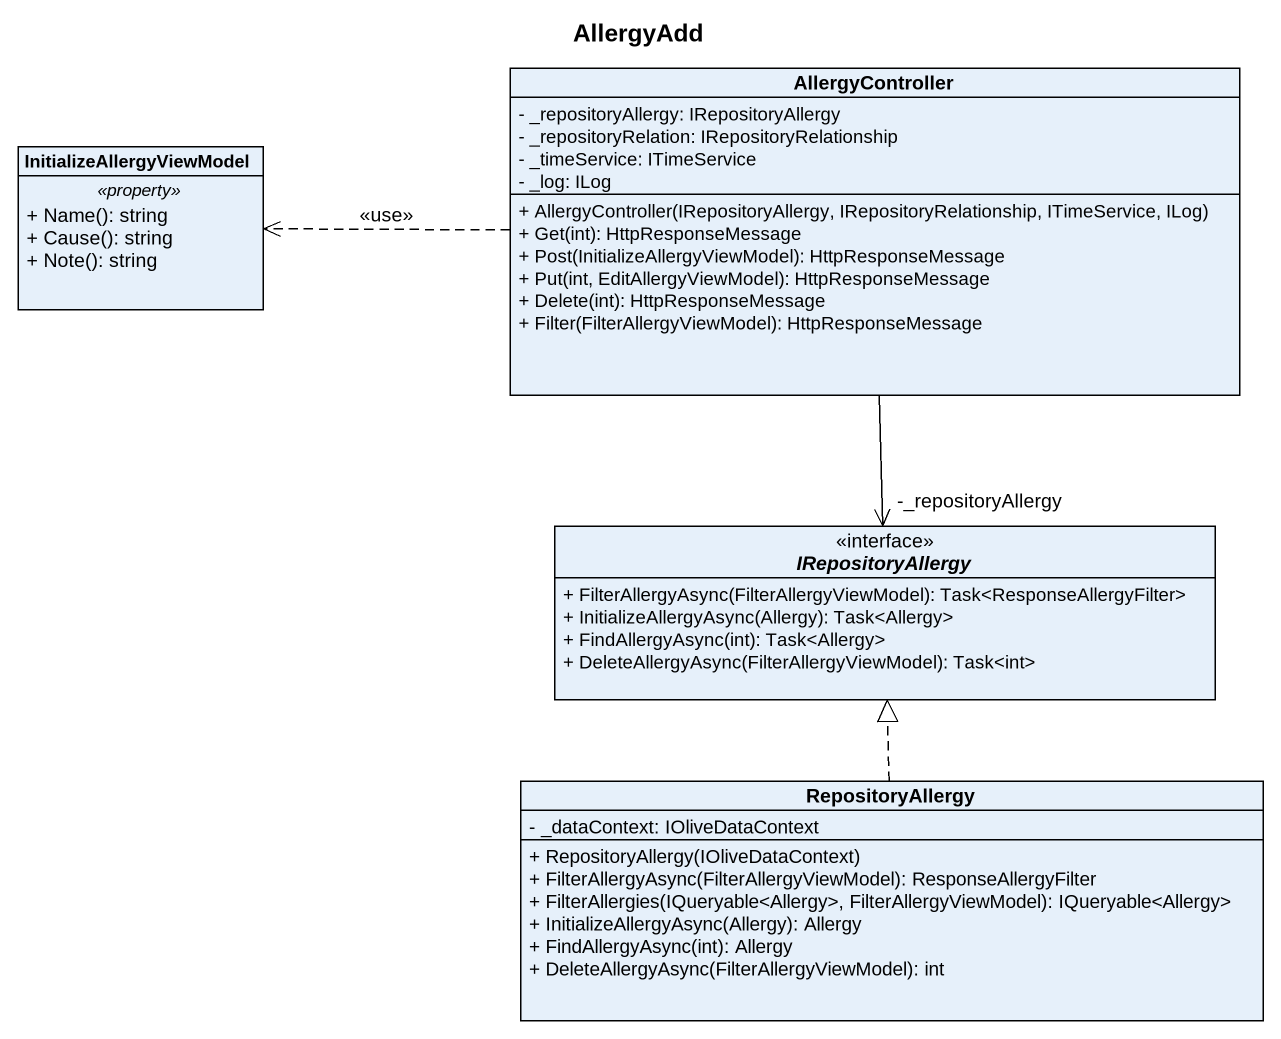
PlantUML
@startuml
title AllergyAdd
hide circle
hide empty members
skinparam classAttributeIconSize 0
class AllergyController {
  - _repositoryAllergy: IRepositoryAllergy
  - _repositoryRelation: IRepositoryRelationship
  - _timeService: ITimeService
  - _log: ILog
  + AllergyController(IRepositoryAllergy, IRepositoryRelationship, ITimeService, ILog)
  + Get(int): HttpResponseMessage
  + Post(InitializeAllergyViewModel): HttpResponseMessage
  + Put(int, EditAllergyViewModel): HttpResponseMessage
  + Delete(int): HttpResponseMessage
  + Filter(FilterAllergyViewModel): HttpResponseMessage
}
class InitializeAllergyViewModel {
  .. <<property>> ..
  + Name(): string
  + Cause(): string
  + Note(): string
}
interface IRepositoryAllergy {
  + FilterAllergyAsync(FilterAllergyViewModel): Task<ResponseAllergyFilter>
  + InitializeAllergyAsync(Allergy): Task<Allergy>
  + FindAllergyAsync(int): Task<Allergy>
  + DeleteAllergyAsync(FilterAllergyViewModel): Task<int>
}
class RepositoryAllergy {
  - _dataContext: IOliveDataContext
  + RepositoryAllergy(IOliveDataContext)
  + FilterAllergyAsync(FilterAllergyViewModel): ResponseAllergyFilter
  + FilterAllergies(IQueryable<Allergy>, FilterAllergyViewModel): IQueryable<Allergy>
  + InitializeAllergyAsync(Allergy): Allergy
  + FindAllergyAsync(int): Allergy
  + DeleteAllergyAsync(FilterAllergyViewModel): int
}
AllergyController .left.> InitializeAllergyViewModel : <<use>>
AllergyController --> "-_repositoryAllergy" IRepositoryAllergy
RepositoryAllergy .up.|> IRepositoryAllergy
@enduml
